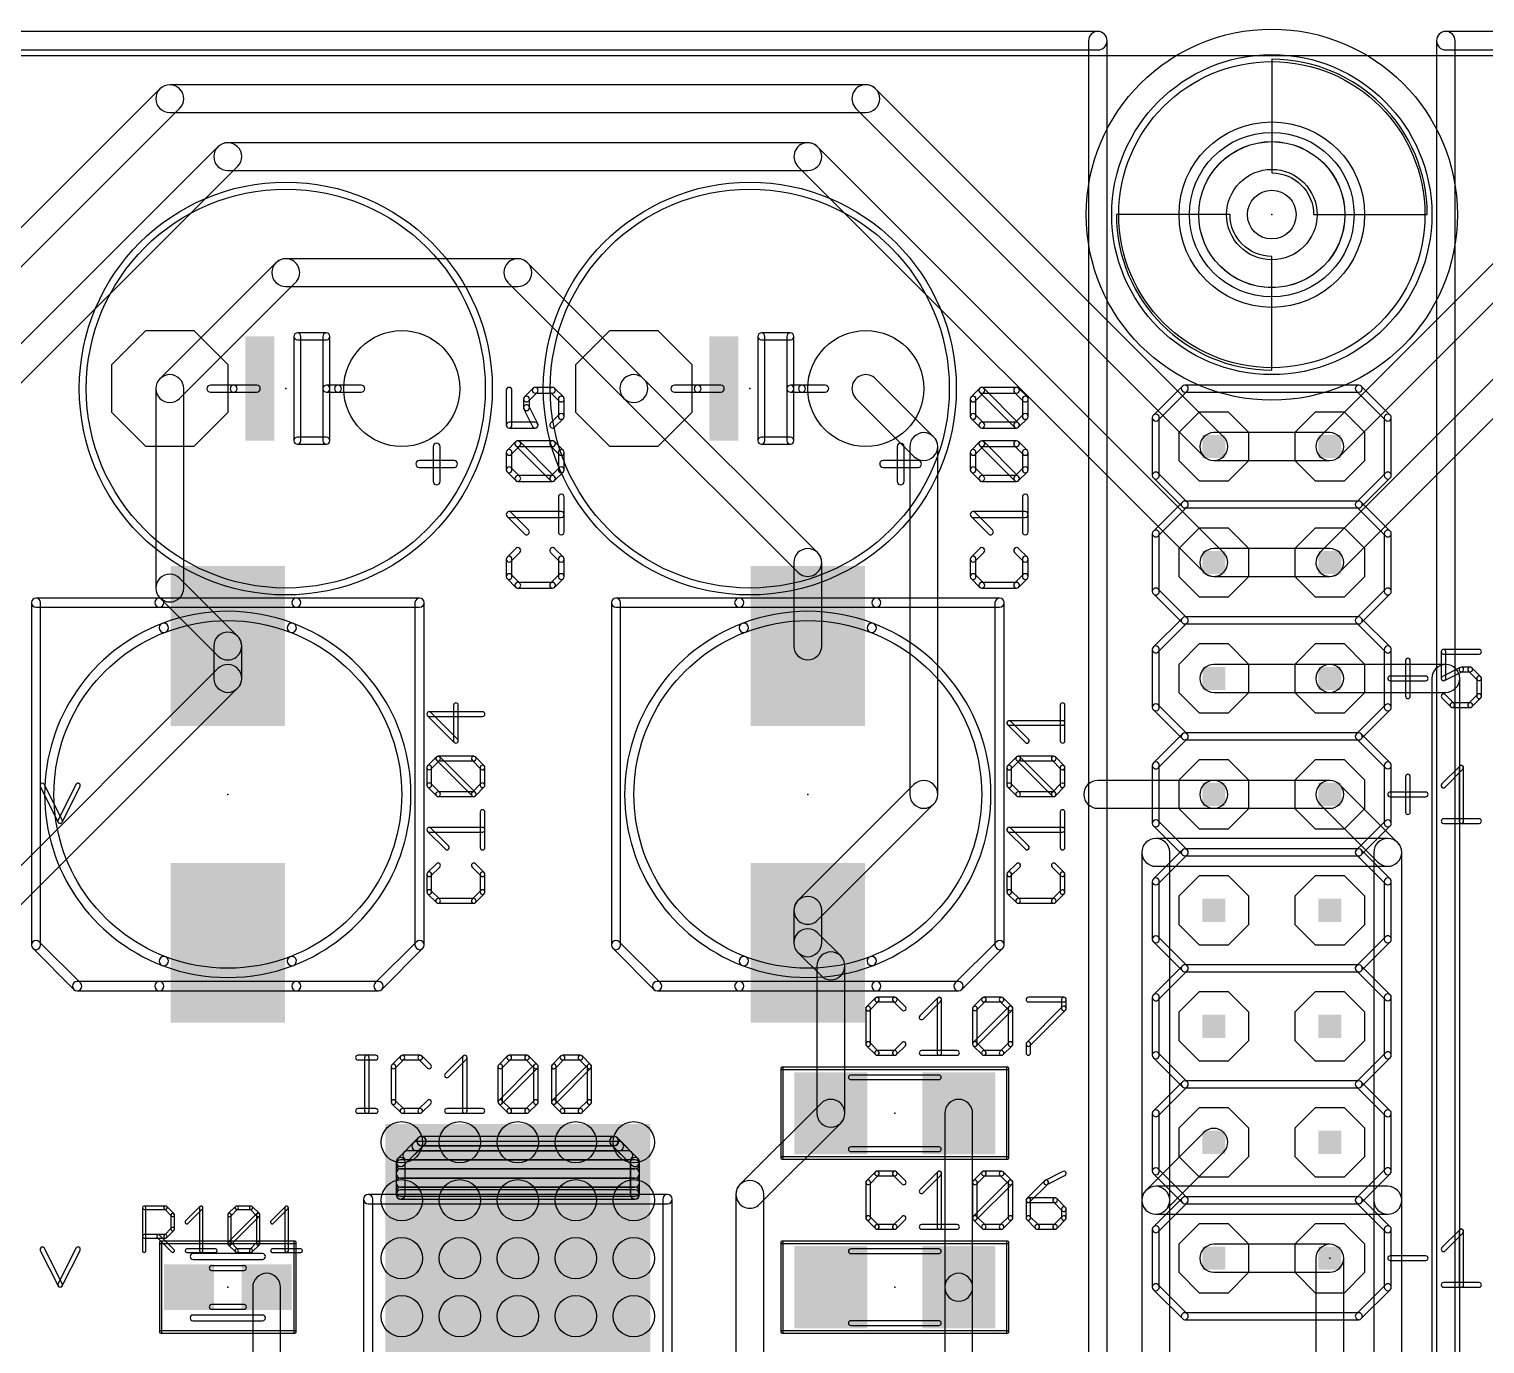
# Model space of a CAD drawing. Extents: x 0 to 140, y -12 to 45.
# Drawn here: x 17.24 to 49.12, y 15.9 to 44.7 of the extents above; entities that cross this region are included whole.
import ezdxf

# ---------------------------------------------------------------- set-up
doc = ezdxf.new("R2010")
doc.units = 0
for name, color, linetype in [('1', 14, 'CONTINUOUS'), ('16', 174, 'CONTINUOUS'), ('17', 94, 'CONTINUOUS'), ('18', 94, 'CONTINUOUS'), ('20', 178, 'CONTINUOUS'), ('21', 251, 'CONTINUOUS'), ('23', 178, 'CONTINUOUS'), ('25', 251, 'CONTINUOUS'), ('39', 14, 'CONTINUOUS'), ('40', 174, 'CONTINUOUS'), ('41', 14, 'CONTINUOUS'), ('42', 174, 'CONTINUOUS'), ('43', 94, 'CONTINUOUS'), ('51', 251, 'CONTINUOUS')]:
    doc.layers.add(name, color=color, linetype=linetype)

# ---------------------------------------------------------------- blocks, each defined once
blk = doc.blocks.new('RECT')
blk.add_solid([(-0.5, -0.5), (0.5, -0.5), (-0.5, 0.5), (0.5, 0.5)])
blk = doc.blocks.new('ROUNDP')
blk.add_circle((0, 0), 0.5)
blk = doc.blocks.new('OCTAGONP')
blk.add_lwpolyline([(-0.5, -0.2071), (-0.5, 0.2071), (-0.2071, 0.5), (0.2071, 0.5), (0.5, 0.2071), (0.5, -0.2071), (0.2071, -0.5), (-0.2071, -0.5)], close=True)
blk = doc.blocks.new('ROUNDV')
blk.add_circle((0, 0), 0.5)

msp = doc.modelspace()

# ---------------------------------------------------------------- linework, layer by layer
at = {"layer": '1'}
for points in [[(40.64, 44.6532), (15.24, 44.6532, 1), (15.24, 44.2468), (40.64, 44.2468, 1)], [(40.8432, 0), (40.8432, 44.45, 1), (40.4368, 44.45), (40.4368, 0, 1)], [(48.0568, 44.45), (48.0568, 0, 1), (48.4632, 0), (48.4632, 44.45, 1)], [(73.66, 44.6532), (48.26, 44.6532, 1), (48.26, 44.2468), (73.66, 44.2468, 1)], [(12.9155, 35.3445), (20.5355, 42.9645, 1), (20.1045, 43.3955), (12.4845, 35.7755, 1)], [(20.32, 42.8752), (35.56, 42.8752, 1), (35.56, 43.4848), (20.32, 43.4848, 1)], [(43.3955, 35.7755), (35.7755, 43.3955, 1), (35.3445, 42.9645), (42.9645, 35.3445, 1)], [(45.9355, 35.3445), (53.5555, 42.9645, 1), (53.1245, 43.3955), (45.5045, 35.7755, 1)], [(12.9155, 32.8045), (21.8055, 41.6945, 1), (21.3745, 42.1255), (12.4845, 33.2355, 1)], [(21.59, 41.6052), (34.29, 41.6052, 1), (34.29, 42.2148), (21.59, 42.2148, 1)], [(34.0745, 41.6945), (42.9645, 32.8045, 1), (43.3955, 33.2355), (34.5055, 42.1255, 1)], [(45.9355, 32.8045), (54.8255, 41.6945, 1), (54.3945, 42.1255), (45.5045, 33.2355, 1)], [(20.5355, 36.6145), (23.0755, 39.1545, 1), (22.6445, 39.5855), (20.1045, 37.0455, 1)], [(22.86, 39.0652), (27.94, 39.0652, 1), (27.94, 39.6748), (22.86, 39.6748, 1)], [(27.7245, 39.1545), (30.2645, 36.6145, 1), (30.6955, 37.0455), (28.1555, 39.5855, 1)], [(20.6248, 32.46), (20.6248, 36.83, 1), (20.0152, 36.83), (20.0152, 32.46, 1)], [(30.2645, 36.6145), (34.0745, 32.8045, 1), (34.5055, 33.2355), (30.6955, 37.0455, 1)], [(37.0455, 35.7755), (35.7755, 37.0455, 1), (35.3445, 36.6145), (36.6145, 35.3445, 1)], [(37.1348, 27.94), (37.1348, 35.56, 1), (36.5252, 35.56), (36.5252, 27.94, 1)], [(45.72, 35.8648), (43.18, 35.8648, 1), (43.18, 35.2552), (45.72, 35.2552, 1)], [(33.9852, 33.02), (33.9852, 31.19, 1), (34.5948, 31.19), (34.5948, 33.02, 1)], [(43.18, 32.7152), (45.72, 32.7152, 1), (45.72, 33.3248), (43.18, 33.3248, 1)], [(20.1045, 32.2445), (21.3745, 30.9745, 1), (21.8055, 31.4055), (20.5355, 32.6755, 1)], [(21.8948, 30.48), (21.8948, 31.19, 1), (21.2852, 31.19), (21.2852, 30.48, 1)], [(16.7255, 25.1845), (21.8055, 30.2645, 1), (21.3745, 30.6955), (16.2945, 25.6155, 1)], [(45.72, 30.7848), (43.18, 30.7848, 1), (43.18, 30.1752), (45.72, 30.1752, 1)], [(45.72, 30.1752), (48.26, 30.1752, 1), (48.26, 30.7848), (45.72, 30.7848, 1)], [(47.9552, 30.48), (47.9552, 13.335, 1), (48.5648, 13.335), (48.5648, 30.48, 1)], [(34.5055, 25.1845), (37.0455, 27.7245, 1), (36.6145, 28.1555), (34.0745, 25.6155, 1)], [(43.18, 28.2448), (40.64, 28.2448, 1), (40.64, 27.6352), (43.18, 27.6352, 1)], [(43.18, 27.6352), (45.72, 27.6352, 1), (45.72, 28.2448), (43.18, 28.2448, 1)], [(45.5045, 27.7245), (46.7745, 26.4545, 1), (47.2055, 26.8855), (45.9355, 28.1555, 1)], [(46.6852, 26.67), (46.6852, 12.065, 1), (47.2948, 12.065), (47.2948, 26.67, 1)], [(34.5948, 24.69), (34.5948, 25.4, 1), (33.9852, 25.4), (33.9852, 24.69, 1)], [(35.0105, 24.4005), (34.5055, 24.9055, 1), (34.0745, 24.4745), (34.5795, 23.9695, 1)], [(35.0998, 20.955), (35.0998, 24.185, 1), (34.4902, 24.185), (34.4902, 20.955, 1)], [(33.2355, 18.9645), (35.0105, 20.7395, 1), (34.5795, 21.1705), (32.8045, 19.3955, 1)], [(37.2902, 20.955), (37.2902, 17.145, 1), (37.8998, 17.145), (37.8998, 20.955, 1)], [(42.9645, 20.5355), (41.6945, 19.2655, 1), (42.1255, 18.8345), (43.3955, 20.1045, 1)], [(33.3248, 15.24), (33.3248, 19.18, 1), (32.7152, 19.18), (32.7152, 15.24, 1)], [(41.6052, 19.05), (41.6052, 8.255, 1), (42.2148, 8.255), (42.2148, 19.05, 1)], [(45.4152, 17.78), (45.4152, 10.795, 1), (46.0248, 10.795), (46.0248, 17.78, 1)], [(22.1352, 17.145), (22.1352, 13.97, 1), (22.7448, 13.97), (22.7448, 17.145, 1)], [(37.2902, 17.145), (37.2902, 14.26, 1), (37.8998, 14.26), (37.8998, 17.145, 1)]]:
    msp.add_lwpolyline(points, format="xyb", close=True, dxfattribs=at)
at = {"layer": '16'}
for points in [[(40.64, 44.6532), (15.24, 44.6532, 1), (15.24, 44.2468), (40.64, 44.2468, 1)], [(40.8432, 12.065), (40.8432, 44.45, 1), (40.4368, 44.45), (40.4368, 12.065, 1)], [(48.0568, 44.45), (48.0568, 12.065, 1), (48.4632, 12.065), (48.4632, 44.45, 1)], [(73.66, 44.6532), (48.26, 44.6532, 1), (48.26, 44.2468), (73.66, 44.2468, 1)], [(41.91, 26.3652), (46.99, 26.3652, 1), (46.99, 26.9748), (41.91, 26.9748, 1)], [(42.2148, 19.05), (42.2148, 26.67, 1), (41.6052, 26.67), (41.6052, 19.05, 1)], [(46.6852, 26.67), (46.6852, 19.05, 1), (47.2948, 19.05), (47.2948, 26.67, 1)], [(46.99, 19.3548), (41.91, 19.3548, 1), (41.91, 18.7452), (46.99, 18.7452, 1)], [(45.72, 18.0848), (43.18, 18.0848, 1), (43.18, 17.4752), (45.72, 17.4752, 1)]]:
    msp.add_lwpolyline(points, format="xyb", close=True, dxfattribs=at)
at = {"layer": '20'}
msp.add_line((139.6746, 44.12), (0, 44.12), dxfattribs=at)
msp.add_circle((44.45, 40.64), 1.6, dxfattribs=at)
at = {"layer": '21'}
for points in [[(23.749, 38.0492), (23.114, 38.0492, 1), (23.114, 37.8968), (23.749, 37.8968, 1)], [(23.0378, 37.973), (23.0378, 35.687, 1), (23.1902, 35.687), (23.1902, 37.973, 1)], [(23.8252, 36.83), (23.8252, 37.973, 1), (23.6728, 37.973), (23.6728, 36.83, 1)], [(33.909, 38.0492), (33.274, 38.0492, 1), (33.274, 37.8968), (33.909, 37.8968, 1)], [(33.1978, 37.973), (33.1978, 35.687, 1), (33.3502, 35.687), (33.3502, 37.973, 1)], [(33.9852, 36.83), (33.9852, 37.973, 1), (33.8328, 37.973), (33.8328, 36.83, 1)], [(22.225, 36.9062), (21.717, 36.9062, 1), (21.717, 36.7538), (22.225, 36.7538, 1)], [(24.003, 36.9062), (23.749, 36.9062, 1), (23.749, 36.7538), (24.003, 36.7538, 1)], [(23.8252, 35.687), (23.8252, 36.83, 1), (23.6728, 36.83), (23.6728, 35.687, 1)], [(32.385, 36.9062), (31.877, 36.9062, 1), (31.877, 36.7538), (32.385, 36.7538, 1)], [(34.163, 36.9062), (33.909, 36.9062, 1), (33.909, 36.7538), (34.163, 36.7538, 1)], [(33.9852, 35.687), (33.9852, 36.83, 1), (33.8328, 36.83), (33.8328, 35.687, 1)], [(41.9639, 36.1411), (42.5989, 36.7761, 1), (42.4911, 36.8839), (41.8561, 36.2489, 1)], [(42.545, 36.7538), (46.355, 36.7538, 1), (46.355, 36.9062), (42.545, 36.9062, 1)], [(46.3011, 36.7761), (46.9361, 36.1411, 1), (47.0439, 36.2489), (46.4089, 36.8839, 1)], [(41.9862, 34.925), (41.9862, 36.195, 1), (41.8338, 36.195), (41.8338, 34.925, 1)], [(47.0662, 34.925), (47.0662, 36.195, 1), (46.9138, 36.195), (46.9138, 34.925, 1)], [(23.114, 35.6108), (23.749, 35.6108, 1), (23.749, 35.7632), (23.114, 35.7632, 1)], [(33.274, 35.6108), (33.909, 35.6108, 1), (33.909, 35.7632), (33.274, 35.7632, 1)], [(26.2382, 34.798), (26.2382, 35.56, 1), (26.0858, 35.56), (26.0858, 34.798, 1)], [(36.3982, 34.798), (36.3982, 35.56, 1), (36.2458, 35.56), (36.2458, 34.798, 1)], [(26.543, 35.2552), (25.781, 35.2552, 1), (25.781, 35.1028), (26.543, 35.1028, 1)], [(36.703, 35.2552), (35.941, 35.2552, 1), (35.941, 35.1028), (36.703, 35.1028, 1)], [(42.5989, 34.3439), (41.9639, 34.9789, 1), (41.8561, 34.8711), (42.4911, 34.2361, 1)], [(46.4089, 34.2361), (47.0439, 34.8711, 1), (46.9361, 34.9789), (46.3011, 34.3439, 1)], [(41.9639, 33.6011), (42.5989, 34.2361, 1), (42.4911, 34.3439), (41.8561, 33.7089, 1)], [(42.545, 34.2138), (46.355, 34.2138, 1), (46.355, 34.3662), (42.545, 34.3662, 1)], [(46.3011, 34.2361), (46.9361, 33.6011, 1), (47.0439, 33.7089), (46.4089, 34.3439, 1)], [(41.9862, 32.385), (41.9862, 33.655, 1), (41.8338, 33.655), (41.8338, 32.385, 1)], [(47.0662, 32.385), (47.0662, 33.655, 1), (46.9138, 33.655), (46.9138, 32.385, 1)], [(17.4916, 24.64), (17.4916, 32.14, 1), (17.2884, 32.14), (17.2884, 24.64, 1)], [(17.39, 32.0384), (20.09, 32.0384, 1), (20.09, 32.2416), (17.39, 32.2416, 1)], [(23.09, 32.0384), (25.79, 32.0384, 1), (25.79, 32.2416), (23.09, 32.2416, 1)], [(25.6884, 32.14), (25.6884, 24.64, 1), (25.8916, 24.64), (25.8916, 32.14, 1)], [(30.1916, 24.64), (30.1916, 32.14, 1), (29.9884, 32.14), (29.9884, 24.64, 1)], [(30.09, 32.0384), (32.79, 32.0384, 1), (32.79, 32.2416), (30.09, 32.2416, 1)], [(35.79, 32.0384), (38.49, 32.0384, 1), (38.49, 32.2416), (35.79, 32.2416, 1)], [(38.3884, 32.14), (38.3884, 24.64, 1), (38.5916, 24.64), (38.5916, 32.14, 1)], [(42.5989, 31.8039), (41.9639, 32.4389, 1), (41.8561, 32.3311), (42.4911, 31.6961, 1)], [(46.4089, 31.6961), (47.0439, 32.3311, 1), (46.9361, 32.4389), (46.3011, 31.8039, 1)], [(20.2264, 31.4951, 1), (20.1536, 31.6849, 0.6875), (20.1536, 24.1951, 1), (20.2264, 24.3849, -0.6875)], [(22.9536, 24.3849, 1), (23.0264, 24.1951, 0.6875), (23.0264, 31.6849, 1), (22.9536, 31.4951, -0.6875)], [(32.9264, 31.4951, 1), (32.8536, 31.6849, 0.6875), (32.8536, 24.1951, 1), (32.9264, 24.3849, -0.6875)], [(35.6536, 24.3849, 1), (35.7264, 24.1951, 0.6875), (35.7264, 31.6849, 1), (35.6536, 31.4951, -0.6875)], [(41.9639, 31.0611), (42.5989, 31.6961, 1), (42.4911, 31.8039), (41.8561, 31.1689, 1)], [(42.545, 31.6738), (46.355, 31.6738, 1), (46.355, 31.8262), (42.545, 31.8262, 1)], [(47.0439, 31.1689), (46.4089, 31.8039, 1), (46.3011, 31.6961), (46.9361, 31.0611, 1)], [(41.9862, 29.845), (41.9862, 31.115, 1), (41.8338, 31.115), (41.8338, 29.845, 1)], [(47.0662, 29.845), (47.0662, 31.115, 1), (46.9138, 31.115), (46.9138, 29.845, 1)], [(47.3798, 30.8703), (47.3798, 30.0907, 1), (47.4814, 30.0907), (47.4814, 30.8703, 1)], [(48.9898, 31.116), (48.2102, 31.116, 1), (48.2102, 31.0144), (48.9898, 31.0144, 1)], [(48.1594, 31.0652), (48.1594, 30.4805, 1), (48.261, 30.4805), (48.261, 31.0652, 1)], [(48.2329, 30.4351), (48.6227, 30.63, 1), (48.5773, 30.7208), (48.1875, 30.5259, 1)], [(48.6, 30.6246), (48.7949, 30.6246, 1), (48.7949, 30.7262), (48.6, 30.7262, 1)], [(48.759, 30.6395), (48.9539, 30.4446, 1), (49.0257, 30.5164), (48.8308, 30.7113, 1)], [(47.0408, 30.4297), (47.8204, 30.4297, 1), (47.8204, 30.5313), (47.0408, 30.5313, 1)], [(48.939, 30.4805), (48.939, 30.0907, 1), (49.0406, 30.0907), (49.0406, 30.4805, 1)], [(48.441, 29.9317), (48.2461, 30.1266, 1), (48.1743, 30.0548), (48.3692, 29.8599, 1)], [(48.9539, 30.1266), (48.759, 29.9317, 1), (48.8308, 29.8599), (49.0257, 30.0548, 1)], [(42.5989, 29.2639), (41.9639, 29.8989, 1), (41.8561, 29.7911), (42.4911, 29.1561, 1)], [(46.4089, 29.1561), (47.0439, 29.7911, 1), (46.9361, 29.8989), (46.3011, 29.2639, 1)], [(48.7949, 29.9466), (48.4051, 29.9466, 1), (48.4051, 29.845), (48.7949, 29.845, 1)], [(41.9639, 28.5211), (42.5989, 29.1561, 1), (42.4911, 29.2639), (41.8561, 28.6289, 1)], [(42.545, 29.1338), (46.355, 29.1338, 1), (46.355, 29.2862), (42.545, 29.2862, 1)], [(47.0439, 28.6289), (46.4089, 29.2639, 1), (46.3011, 29.1561), (46.9361, 28.5211, 1)], [(41.9862, 27.305), (41.9862, 28.575, 1), (41.8338, 28.575), (41.8338, 27.305, 1)], [(47.0662, 27.305), (47.0662, 28.575, 1), (46.9138, 28.575), (46.9138, 27.305, 1)], [(47.3798, 28.3303), (47.3798, 27.5507, 1), (47.4814, 27.5507), (47.4814, 28.3303, 1)], [(48.2461, 28.0995), (48.6359, 28.4893, 1), (48.5641, 28.5611), (48.1743, 28.1713, 1)], [(48.5492, 28.5252), (48.5492, 27.3558, 1), (48.6508, 27.3558), (48.6508, 28.5252, 1)], [(17.4836, 28.1127), (17.8734, 27.3331, 1), (17.9642, 27.3785), (17.5744, 28.1581, 1)], [(17.9642, 27.3331), (18.354, 28.1127, 1), (18.2632, 28.1581), (17.8734, 27.3785, 1)], [(47.0408, 27.8897), (47.8204, 27.8897, 1), (47.8204, 27.9913), (47.0408, 27.9913, 1)], [(42.5989, 26.7239), (41.9639, 27.3589, 1), (41.8561, 27.2511), (42.4911, 26.6161, 1)], [(46.4089, 26.6161), (47.0439, 27.2511, 1), (46.9361, 27.3589), (46.3011, 26.7239, 1)], [(48.2102, 27.305), (48.9898, 27.305, 1), (48.9898, 27.4066), (48.2102, 27.4066, 1)], [(41.9639, 25.9811), (42.5989, 26.6161, 1), (42.4911, 26.7239), (41.8561, 26.0889, 1)], [(42.545, 26.5938), (46.355, 26.5938, 1), (46.355, 26.7462), (42.545, 26.7462, 1)], [(47.0439, 26.0889), (46.4089, 26.7239, 1), (46.3011, 26.6161), (46.9361, 25.9811, 1)], [(41.9862, 24.765), (41.9862, 26.035, 1), (41.8338, 26.035), (41.8338, 24.765, 1)], [(47.0662, 24.765), (47.0662, 26.035, 1), (46.9138, 26.035), (46.9138, 24.765, 1)], [(18.3618, 23.8118), (17.4618, 24.7118, 1), (17.3182, 24.5682), (18.2182, 23.6682, 1)], [(25.7182, 24.7118), (24.8182, 23.8118, 1), (24.9618, 23.6682), (25.8618, 24.5682, 1)], [(31.0618, 23.8118), (30.1618, 24.7118, 1), (30.0182, 24.5682), (30.9182, 23.6682, 1)], [(38.4182, 24.7118), (37.5182, 23.8118, 1), (37.6618, 23.6682), (38.5618, 24.5682, 1)], [(42.5989, 24.1839), (41.9639, 24.8189, 1), (41.8561, 24.7111), (42.4911, 24.0761, 1)], [(46.4089, 24.0761), (47.0439, 24.7111, 1), (46.9361, 24.8189), (46.3011, 24.1839, 1)], [(41.9639, 23.4411), (42.5989, 24.0761, 1), (42.4911, 24.1839), (41.8561, 23.5489, 1)], [(42.545, 24.0538), (46.355, 24.0538, 1), (46.355, 24.2062), (42.545, 24.2062, 1)], [(47.0439, 23.5489), (46.4089, 24.1839, 1), (46.3011, 24.0761), (46.9361, 23.4411, 1)], [(20.09, 23.8416), (18.29, 23.8416, 1), (18.29, 23.6384), (20.09, 23.6384, 1)], [(24.89, 23.8416), (23.09, 23.8416, 1), (23.09, 23.6384), (24.89, 23.6384, 1)], [(32.79, 23.8416), (30.99, 23.8416, 1), (30.99, 23.6384), (32.79, 23.6384, 1)], [(37.59, 23.8416), (35.79, 23.8416, 1), (35.79, 23.6384), (37.59, 23.6384, 1)], [(41.9862, 22.225), (41.9862, 23.495, 1), (41.8338, 23.495), (41.8338, 22.225, 1)], [(47.0662, 22.225), (47.0662, 23.495, 1), (46.9138, 23.495), (46.9138, 22.225, 1)], [(42.5989, 21.6439), (41.9639, 22.2789, 1), (41.8561, 22.1711), (42.4911, 21.5361, 1)], [(46.4089, 21.5361), (47.0439, 22.1711, 1), (46.9361, 22.2789), (46.3011, 21.6439, 1)], [(41.9639, 20.9011), (42.5989, 21.5361, 1), (42.4911, 21.6439), (41.8561, 21.0089, 1)], [(42.545, 21.5138), (46.355, 21.5138, 1), (46.355, 21.6662), (42.545, 21.6662, 1)], [(47.0439, 21.0089), (46.4089, 21.6439, 1), (46.3011, 21.5361), (46.9361, 20.9011, 1)], [(41.9862, 19.685), (41.9862, 20.955, 1), (41.8338, 20.955), (41.8338, 19.685, 1)], [(47.0662, 19.685), (47.0662, 20.955, 1), (46.9138, 20.955), (46.9138, 19.685, 1)], [(42.5989, 19.1039), (41.9639, 19.7389, 1), (41.8561, 19.6311), (42.4911, 18.9961, 1)], [(46.4089, 18.9961), (47.0439, 19.6311, 1), (46.9361, 19.7389), (46.3011, 19.1039, 1)], [(24.7646, 13.081), (24.765, 19.0754, 1), (24.5618, 19.0754), (24.5614, 13.081, 1)], [(31.115, 19.0754), (31.1154, 13.081, 1), (31.3186, 13.081), (31.3182, 19.0754, 1)], [(41.9639, 18.3611), (42.5989, 18.9961, 1), (42.4911, 19.1039), (41.8561, 18.4689, 1)], [(42.545, 18.9738), (46.355, 18.9738, 1), (46.355, 19.1262), (42.545, 19.1262, 1)], [(47.0439, 18.4689), (46.4089, 19.1039, 1), (46.3011, 18.9961), (46.9361, 18.3611, 1)], [(41.9862, 17.145), (41.9862, 18.415, 1), (41.8338, 18.415), (41.8338, 17.145, 1)], [(47.0662, 17.145), (47.0662, 18.415, 1), (46.9138, 18.415), (46.9138, 17.145, 1)], [(48.2461, 17.9395), (48.6359, 18.3293, 1), (48.5641, 18.4011), (48.1743, 18.0113, 1)], [(48.5492, 18.3652), (48.5492, 17.1958, 1), (48.6508, 17.1958), (48.6508, 18.3652, 1)], [(17.4836, 17.9527), (17.8734, 17.1731, 1), (17.9642, 17.2185), (17.5744, 17.9981, 1)], [(17.9642, 17.1731), (18.354, 17.9527, 1), (18.2632, 17.9981), (17.8734, 17.2185, 1)], [(22.352, 17.8816), (20.828, 17.8816, 1), (20.828, 17.7546), (22.352, 17.7546, 1)], [(47.0408, 17.7297), (47.8204, 17.7297, 1), (47.8204, 17.8313), (47.0408, 17.8313, 1)], [(42.5989, 16.5639), (41.9639, 17.1989, 1), (41.8561, 17.0911), (42.4911, 16.4561, 1)], [(46.4089, 16.4561), (47.0439, 17.0911, 1), (46.9361, 17.1989), (46.3011, 16.5639, 1)], [(48.2102, 17.145), (48.9898, 17.145, 1), (48.9898, 17.2466), (48.2102, 17.2466, 1)], [(46.355, 16.5862), (42.545, 16.5862, 1), (42.545, 16.4338), (46.355, 16.4338, 1)], [(22.352, 16.5354), (20.828, 16.5354, 1), (20.828, 16.4084), (22.352, 16.4084, 1)]]:
    msp.add_lwpolyline(points, format="xyb", close=True, dxfattribs=at)
for centre, radius in [((44.45, 40.64), 3.5052), ((44.45, 40.64), 3.3528), ((44.45, 40.64), 1.8016), ((44.45, 40.64), 1.5984), ((22.86, 36.83), 4.5212), ((22.86, 36.83), 4.3688), ((33.02, 36.83), 4.5212), ((33.02, 36.83), 4.3688)]:
    msp.add_circle(centre, radius, dxfattribs=at)
at = {"layer": '23'}
for p in [(44.45, 40.64), (22.86, 36.83), (33.02, 36.83), (21.59, 27.94), (34.29, 27.94), (36.195, 20.955), (45.72, 17.78), (21.59, 17.145), (36.195, 17.145)]:
    msp.add_point(p, dxfattribs=at)
at = {"layer": '25'}
for points in [[(27.685, 36.7915), (27.685, 36.0289, 1), (27.812, 36.0289), (27.812, 36.7915, 1)], [(28.1748, 36.556), (28.3654, 36.7466, 1), (28.2756, 36.8364), (28.0849, 36.6458, 1)], [(28.1934, 36.4102), (28.1934, 36.6009, 1), (28.0663, 36.6009), (28.0663, 36.4102, 1)], [(28.3205, 36.728), (28.7018, 36.728, 1), (28.7018, 36.855), (28.3205, 36.855, 1)], [(28.6569, 36.7466), (28.8476, 36.556, 1), (28.9374, 36.6458), (28.7467, 36.8364, 1)], [(28.829, 36.6009), (28.829, 36.2196, 1), (28.956, 36.2196), (28.956, 36.6009, 1)], [(37.9534, 36.556), (38.1441, 36.7466, 1), (38.0543, 36.8364), (37.8636, 36.6458, 1)], [(37.972, 36.2196), (37.972, 36.6009, 1), (37.845, 36.6009), (37.845, 36.2196, 1)], [(38.0992, 36.728), (38.8618, 36.728, 1), (38.8618, 36.855), (38.0992, 36.855, 1)], [(38.9067, 36.0738), (38.1441, 36.8364, 1), (38.0543, 36.7466), (38.8169, 35.984, 1)], [(38.8169, 36.7466), (39.0076, 36.556, 1), (39.0974, 36.6458), (38.9067, 36.8364, 1)], [(38.989, 36.6009), (38.989, 36.2196, 1), (39.116, 36.2196), (39.116, 36.6009, 1)], [(28.3773, 36.0573), (28.1866, 36.4386, 1), (28.0731, 36.3818), (28.2637, 36.0005, 1)], [(27.7485, 35.9654), (28.3205, 35.9654, 1), (28.3205, 36.0924), (27.7485, 36.0924, 1)], [(28.8476, 36.2645), (28.6569, 36.0738, 1), (28.7467, 35.984), (28.9374, 36.1747, 1)], [(38.1441, 36.0738), (37.9534, 36.2645, 1), (37.8636, 36.1747), (38.0543, 35.984, 1)], [(38.8618, 36.0924), (38.0992, 36.0924, 1), (38.0992, 35.9654), (38.8618, 35.9654, 1)], [(39.0076, 36.2645), (38.8169, 36.0738, 1), (38.9067, 35.984), (39.0974, 36.1747, 1)], [(27.7934, 35.3866), (27.9841, 35.5772, 1), (27.8943, 35.667), (27.7036, 35.4764, 1)], [(27.812, 35.0502), (27.812, 35.4315, 1), (27.685, 35.4315), (27.685, 35.0502, 1)], [(27.9392, 35.5586), (28.7018, 35.5586, 1), (28.7018, 35.6856), (27.9392, 35.6856, 1)], [(28.7467, 34.9044), (27.9841, 35.667, 1), (27.8943, 35.5772), (28.6569, 34.8146, 1)], [(28.6569, 35.5772), (28.8476, 35.3866, 1), (28.9374, 35.4764), (28.7467, 35.667, 1)], [(28.829, 35.4315), (28.829, 35.0502, 1), (28.956, 35.0502), (28.956, 35.4315, 1)], [(37.9534, 35.3866), (38.1441, 35.5772, 1), (38.0543, 35.667), (37.8636, 35.4764, 1)], [(37.972, 35.0502), (37.972, 35.4315, 1), (37.845, 35.4315), (37.845, 35.0502, 1)], [(38.0992, 35.5586), (38.8618, 35.5586, 1), (38.8618, 35.6856), (38.0992, 35.6856, 1)], [(38.9067, 34.9044), (38.1441, 35.667, 1), (38.0543, 35.5772), (38.8169, 34.8146, 1)], [(38.8169, 35.5772), (39.0076, 35.3866, 1), (39.0974, 35.4764), (38.9067, 35.667, 1)], [(38.989, 35.4315), (38.989, 35.0502, 1), (39.116, 35.0502), (39.116, 35.4315, 1)], [(27.9841, 34.9044), (27.7934, 35.0951, 1), (27.7036, 35.0053), (27.8943, 34.8146, 1)], [(28.8476, 35.0951), (28.6569, 34.9044, 1), (28.7467, 34.8146), (28.9374, 35.0053, 1)], [(38.1441, 34.9044), (37.9534, 35.0951, 1), (37.8636, 35.0053), (38.0543, 34.8146, 1)], [(39.0076, 35.0951), (38.8169, 34.9044, 1), (38.9067, 34.8146), (39.0974, 35.0053, 1)], [(28.7018, 34.923), (27.9392, 34.923, 1), (27.9392, 34.796), (28.7018, 34.796, 1)], [(38.8618, 34.923), (38.0992, 34.923, 1), (38.0992, 34.796), (38.8618, 34.796, 1)], [(28.956, 33.6901), (28.956, 34.4528, 1), (28.829, 34.4528), (28.829, 33.6901, 1)], [(39.116, 33.6901), (39.116, 34.4528, 1), (38.989, 34.4528), (38.989, 33.6901, 1)], [(28.1748, 33.735), (27.7934, 34.1163, 1), (27.7036, 34.0265), (28.0849, 33.6452, 1)], [(27.7485, 34.0079), (28.8925, 34.0079, 1), (28.8925, 34.1349), (27.7485, 34.1349, 1)], [(38.3348, 33.735), (37.9534, 34.1163, 1), (37.8636, 34.0265), (38.2449, 33.6452, 1)], [(37.9085, 34.0079), (39.0525, 34.0079, 1), (39.0525, 34.1349), (37.9085, 34.1349, 1)], [(27.8943, 33.3283), (27.7036, 33.1376, 1), (27.7934, 33.0478), (27.9841, 33.2385, 1)], [(27.685, 33.0927), (27.685, 32.7114, 1), (27.812, 32.7114), (27.812, 33.0927, 1)], [(28.9374, 33.1376), (28.7467, 33.3283, 1), (28.6569, 33.2385), (28.8476, 33.0478, 1)], [(28.956, 32.7114), (28.956, 33.0927, 1), (28.829, 33.0927), (28.829, 32.7114, 1)], [(38.0543, 33.3283), (37.8636, 33.1376, 1), (37.9534, 33.0478), (38.1441, 33.2385, 1)], [(37.845, 33.0927), (37.845, 32.7114, 1), (37.972, 32.7114), (37.972, 33.0927, 1)], [(39.0974, 33.1376), (38.9067, 33.3283, 1), (38.8169, 33.2385), (39.0076, 33.0478, 1)], [(39.116, 32.7114), (39.116, 33.0927, 1), (38.989, 33.0927), (38.989, 32.7114, 1)], [(27.7036, 32.6665), (27.8943, 32.4758, 1), (27.9841, 32.5656), (27.7934, 32.7563, 1)], [(27.9392, 32.4572), (28.7018, 32.4572, 1), (28.7018, 32.5842), (27.9392, 32.5842, 1)], [(28.7467, 32.4758), (28.9374, 32.6665, 1), (28.8476, 32.7563), (28.6569, 32.5656, 1)], [(37.8636, 32.6665), (38.0543, 32.4758, 1), (38.1441, 32.5656), (37.9534, 32.7563, 1)], [(38.0992, 32.4572), (38.8618, 32.4572, 1), (38.8618, 32.5842), (38.0992, 32.5842, 1)], [(38.9067, 32.4758), (39.0974, 32.6665, 1), (39.0076, 32.7563), (38.8169, 32.5656, 1)], [(27.1692, 29.7495), (25.9998, 29.7495, 1), (25.9998, 29.6479), (27.1692, 29.6479, 1)], [(25.9639, 29.6628), (26.5486, 29.0781, 1), (26.6204, 29.1499), (26.0357, 29.7346, 1)], [(26.6353, 29.114), (26.6353, 29.8936, 1), (26.5337, 29.8936), (26.5337, 29.114, 1)], [(39.92, 29.114), (39.92, 29.8936, 1), (39.8184, 29.8936), (39.8184, 29.114, 1)], [(39.1255, 29.1499), (38.7357, 29.5397, 1), (38.6639, 29.4679), (39.0537, 29.0781, 1)], [(38.6998, 29.453), (39.8692, 29.453, 1), (39.8692, 29.5546), (38.6998, 29.5546, 1)], [(26.0357, 28.4934), (26.2306, 28.6883, 1), (26.1588, 28.7601), (25.9639, 28.5652, 1)], [(26.1947, 28.6734), (26.9743, 28.6734, 1), (26.9743, 28.775), (26.1947, 28.775, 1)], [(27.0102, 27.9805), (26.2306, 28.7601, 1), (26.1588, 28.6883), (26.9384, 27.9087, 1)], [(26.9384, 28.6883), (27.1333, 28.4934, 1), (27.2051, 28.5652), (27.0102, 28.7601, 1)], [(38.7357, 28.4934), (38.9306, 28.6883, 1), (38.8588, 28.7601), (38.6639, 28.5652, 1)], [(38.8947, 28.6734), (39.6743, 28.6734, 1), (39.6743, 28.775), (38.8947, 28.775, 1)], [(39.7102, 27.9805), (38.9306, 28.7601, 1), (38.8588, 28.6883), (39.6384, 27.9087, 1)], [(39.6384, 28.6883), (39.8333, 28.4934, 1), (39.9051, 28.5652), (39.7102, 28.7601, 1)], [(26.0506, 28.1395), (26.0506, 28.5293, 1), (25.949, 28.5293), (25.949, 28.1395, 1)], [(27.1184, 28.5293), (27.1184, 28.1395, 1), (27.22, 28.1395), (27.22, 28.5293, 1)], [(38.7506, 28.1395), (38.7506, 28.5293, 1), (38.649, 28.5293), (38.649, 28.1395, 1)], [(39.8184, 28.5293), (39.8184, 28.1395, 1), (39.92, 28.1395), (39.92, 28.5293, 1)], [(26.2306, 27.9805), (26.0357, 28.1754, 1), (25.9639, 28.1036), (26.1588, 27.9087, 1)], [(27.1333, 28.1754), (26.9384, 27.9805, 1), (27.0102, 27.9087), (27.2051, 28.1036, 1)], [(38.9306, 27.9805), (38.7357, 28.1754, 1), (38.6639, 28.1036), (38.8588, 27.9087, 1)], [(39.8333, 28.1754), (39.6384, 27.9805, 1), (39.7102, 27.9087), (39.9051, 28.1036, 1)], [(26.9743, 27.9954), (26.1947, 27.9954, 1), (26.1947, 27.8938), (26.9743, 27.8938, 1)], [(39.6743, 27.9954), (38.8947, 27.9954, 1), (38.8947, 27.8938), (39.6743, 27.8938, 1)], [(27.22, 26.7752), (27.22, 27.5548, 1), (27.1184, 27.5548), (27.1184, 26.7752, 1)], [(39.92, 26.7752), (39.92, 27.5548, 1), (39.8184, 27.5548), (39.8184, 26.7752, 1)], [(26.4255, 26.8111), (26.0357, 27.2009, 1), (25.9639, 27.1291), (26.3537, 26.7393, 1)], [(25.9998, 27.1142), (27.1692, 27.1142, 1), (27.1692, 27.2158), (25.9998, 27.2158, 1)], [(39.1255, 26.8111), (38.7357, 27.2009, 1), (38.6639, 27.1291), (39.0537, 26.7393, 1)], [(38.6998, 27.1142), (39.8692, 27.1142, 1), (39.8692, 27.2158), (38.6998, 27.2158, 1)], [(26.1588, 26.4213), (25.9639, 26.2264, 1), (26.0357, 26.1546), (26.2306, 26.3495, 1)], [(25.949, 26.1905), (25.949, 25.8007, 1), (26.0506, 25.8007), (26.0506, 26.1905, 1)], [(27.2051, 26.2264), (27.0102, 26.4213, 1), (26.9384, 26.3495), (27.1333, 26.1546, 1)], [(27.22, 25.8007), (27.22, 26.1905, 1), (27.1184, 26.1905), (27.1184, 25.8007, 1)], [(38.8588, 26.4213), (38.6639, 26.2264, 1), (38.7357, 26.1546), (38.9306, 26.3495, 1)], [(38.649, 26.1905), (38.649, 25.8007, 1), (38.7506, 25.8007), (38.7506, 26.1905, 1)], [(39.9051, 26.2264), (39.7102, 26.4213, 1), (39.6384, 26.3495), (39.8333, 26.1546, 1)], [(39.92, 25.8007), (39.92, 26.1905, 1), (39.8184, 26.1905), (39.8184, 25.8007, 1)], [(25.9639, 25.7648), (26.1588, 25.5699, 1), (26.2306, 25.6417), (26.0357, 25.8366, 1)], [(27.0102, 25.5699), (27.2051, 25.7648, 1), (27.1333, 25.8366), (26.9384, 25.6417, 1)], [(38.6639, 25.7648), (38.8588, 25.5699, 1), (38.9306, 25.6417), (38.7357, 25.8366, 1)], [(39.7102, 25.5699), (39.9051, 25.7648, 1), (39.8333, 25.8366), (39.6384, 25.6417, 1)], [(26.1947, 25.555), (26.9743, 25.555, 1), (26.9743, 25.6566), (26.1947, 25.6566, 1)], [(38.8947, 25.555), (39.6743, 25.555, 1), (39.6743, 25.6566), (38.8947, 25.6566, 1)], [(35.7698, 23.4811), (35.5749, 23.2862, 1), (35.6467, 23.2144), (35.8416, 23.4093, 1)], [(35.56, 23.2503), (35.56, 22.4707, 1), (35.6616, 22.4707), (35.6616, 23.2503, 1)], [(36.1955, 23.496), (35.8057, 23.496, 1), (35.8057, 23.3944), (36.1955, 23.3944, 1)], [(36.4263, 23.2862), (36.2314, 23.4811, 1), (36.1596, 23.4093), (36.3545, 23.2144, 1)], [(36.8161, 23.0195), (37.2059, 23.4093, 1), (37.1341, 23.4811), (36.7443, 23.0913, 1)], [(37.1192, 23.4452), (37.1192, 22.2758, 1), (37.2208, 22.2758), (37.2208, 23.4452, 1)], [(37.9855, 23.2144), (38.1804, 23.4093, 1), (38.1086, 23.4811), (37.9137, 23.2862, 1)], [(38.0004, 22.4707), (38.0004, 23.2503, 1), (37.8988, 23.2503), (37.8988, 22.4707, 1)], [(37.9855, 22.4348), (38.7651, 23.2144, 1), (38.6933, 23.2862), (37.9137, 22.5066, 1)], [(38.1445, 23.3944), (38.5343, 23.3944, 1), (38.5343, 23.496), (38.1445, 23.496, 1)], [(38.4984, 23.4093), (38.6933, 23.2144, 1), (38.7651, 23.2862), (38.5702, 23.4811, 1)], [(38.6784, 23.2503), (38.6784, 22.4707, 1), (38.78, 22.4707), (38.78, 23.2503, 1)], [(39.119, 23.3944), (39.8986, 23.3944, 1), (39.8986, 23.496), (39.119, 23.496, 1)], [(39.8627, 23.2862), (39.0831, 22.5066, 1), (39.1549, 22.4348), (39.9345, 23.2144, 1)], [(39.8478, 23.4452), (39.8478, 23.2503, 1), (39.9494, 23.2503), (39.9494, 23.4452, 1)], [(35.5749, 22.4348), (35.7698, 22.2399, 1), (35.8416, 22.3117), (35.6467, 22.5066, 1)], [(35.8057, 22.225), (36.1955, 22.225, 1), (36.1955, 22.3266), (35.8057, 22.3266, 1)], [(36.2314, 22.2399), (36.4263, 22.4348, 1), (36.3545, 22.5066), (36.1596, 22.3117, 1)], [(36.7802, 22.225), (37.5598, 22.225, 1), (37.5598, 22.3266), (36.7802, 22.3266, 1)], [(38.1804, 22.3117), (37.9855, 22.5066, 1), (37.9137, 22.4348), (38.1086, 22.2399, 1)], [(38.5343, 22.3266), (38.1445, 22.3266, 1), (38.1445, 22.225), (38.5343, 22.225, 1)], [(38.6933, 22.5066), (38.4984, 22.3117, 1), (38.5702, 22.2399), (38.7651, 22.4348, 1)], [(39.0682, 22.4707), (39.0682, 22.2758, 1), (39.1698, 22.2758), (39.1698, 22.4707, 1)], [(24.4386, 22.1244), (24.8284, 22.1244, 1), (24.8284, 22.226), (24.4386, 22.226, 1)], [(24.6843, 21.0058), (24.6843, 22.1752, 1), (24.5827, 22.1752), (24.5827, 21.0058, 1)], [(25.3772, 22.2111), (25.1823, 22.0162, 1), (25.2541, 21.9444), (25.449, 22.1393, 1)], [(25.1674, 21.9803), (25.1674, 21.2007, 1), (25.269, 21.2007), (25.269, 21.9803, 1)], [(25.8029, 22.226), (25.4131, 22.226, 1), (25.4131, 22.1244), (25.8029, 22.1244, 1)], [(26.0337, 22.0162), (25.8388, 22.2111, 1), (25.767, 22.1393), (25.9619, 21.9444, 1)], [(26.4235, 21.7495), (26.8133, 22.1393, 1), (26.7415, 22.2111), (26.3517, 21.8213, 1)], [(26.7266, 22.1752), (26.7266, 21.0058, 1), (26.8282, 21.0058), (26.8282, 22.1752, 1)], [(27.5929, 21.9444), (27.7878, 22.1393, 1), (27.716, 22.2111), (27.5211, 22.0162, 1)], [(27.6078, 21.2007), (27.6078, 21.9803, 1), (27.5062, 21.9803), (27.5062, 21.2007, 1)], [(27.5929, 21.1648), (28.3725, 21.9444, 1), (28.3007, 22.0162), (27.5211, 21.2366, 1)], [(27.7519, 22.1244), (28.1417, 22.1244, 1), (28.1417, 22.226), (27.7519, 22.226, 1)], [(28.1058, 22.1393), (28.3007, 21.9444, 1), (28.3725, 22.0162), (28.1776, 22.2111, 1)], [(28.2858, 21.9803), (28.2858, 21.2007, 1), (28.3874, 21.2007), (28.3874, 21.9803, 1)], [(28.7623, 21.9444), (28.9572, 22.1393, 1), (28.8854, 22.2111), (28.6905, 22.0162, 1)], [(28.7772, 21.2007), (28.7772, 21.9803, 1), (28.6756, 21.9803), (28.6756, 21.2007, 1)], [(28.7623, 21.1648), (29.5419, 21.9444, 1), (29.4701, 22.0162), (28.6905, 21.2366, 1)], [(28.9213, 22.1244), (29.3111, 22.1244, 1), (29.3111, 22.226), (28.9213, 22.226, 1)], [(29.2752, 22.1393), (29.4701, 21.9444, 1), (29.5419, 22.0162), (29.347, 22.2111, 1)], [(29.4552, 21.9803), (29.4552, 21.2007, 1), (29.5568, 21.2007), (29.5568, 21.9803, 1)], [(24.4386, 20.955), (24.8284, 20.955, 1), (24.8284, 21.0566), (24.4386, 21.0566, 1)], [(25.1823, 21.1648), (25.3772, 20.9699, 1), (25.449, 21.0417), (25.2541, 21.2366, 1)], [(25.4131, 20.955), (25.8029, 20.955, 1), (25.8029, 21.0566), (25.4131, 21.0566, 1)], [(25.8388, 20.9699), (26.0337, 21.1648, 1), (25.9619, 21.2366), (25.767, 21.0417, 1)], [(26.3876, 20.955), (27.1672, 20.955, 1), (27.1672, 21.0566), (26.3876, 21.0566, 1)], [(27.7878, 21.0417), (27.5929, 21.2366, 1), (27.5211, 21.1648), (27.716, 20.9699, 1)], [(28.1417, 21.0566), (27.7519, 21.0566, 1), (27.7519, 20.955), (28.1417, 20.955, 1)], [(28.3007, 21.2366), (28.1058, 21.0417, 1), (28.1776, 20.9699), (28.3725, 21.1648, 1)], [(28.9572, 21.0417), (28.7623, 21.2366, 1), (28.6905, 21.1648), (28.8854, 20.9699, 1)], [(29.3111, 21.0566), (28.9213, 21.0566, 1), (28.9213, 20.955), (29.3111, 20.955, 1)], [(29.4701, 21.2366), (29.2752, 21.0417, 1), (29.347, 20.9699), (29.5419, 21.1648, 1)], [(35.7698, 19.6711), (35.5749, 19.4762, 1), (35.6467, 19.4044), (35.8416, 19.5993, 1)], [(35.56, 19.4403), (35.56, 18.6607, 1), (35.6616, 18.6607), (35.6616, 19.4403, 1)], [(36.1955, 19.686), (35.8057, 19.686, 1), (35.8057, 19.5844), (36.1955, 19.5844, 1)], [(36.4263, 19.4762), (36.2314, 19.6711, 1), (36.1596, 19.5993), (36.3545, 19.4044, 1)], [(36.8161, 19.2095), (37.2059, 19.5993, 1), (37.1341, 19.6711), (36.7443, 19.2813, 1)], [(37.1192, 19.6352), (37.1192, 18.4658, 1), (37.2208, 18.4658), (37.2208, 19.6352, 1)], [(37.9855, 19.4044), (38.1804, 19.5993, 1), (38.1086, 19.6711), (37.9137, 19.4762, 1)], [(38.0004, 18.6607), (38.0004, 19.4403, 1), (37.8988, 19.4403), (37.8988, 18.6607, 1)], [(37.9855, 18.6248), (38.7651, 19.4044, 1), (38.6933, 19.4762), (37.9137, 18.6966, 1)], [(38.1445, 19.5844), (38.5343, 19.5844, 1), (38.5343, 19.686), (38.1445, 19.686, 1)], [(38.4984, 19.5993), (38.6933, 19.4044, 1), (38.7651, 19.4762), (38.5702, 19.6711, 1)], [(38.6784, 19.4403), (38.6784, 18.6607, 1), (38.78, 18.6607), (38.78, 19.4403, 1)], [(39.4729, 19.4762), (39.0831, 19.0864, 1), (39.1549, 19.0146), (39.5447, 19.4044, 1)], [(39.8759, 19.6806), (39.4861, 19.4857, 1), (39.5315, 19.3949), (39.9213, 19.5898, 1)], [(19.7952, 17.9451), (19.7952, 18.8857, 1), (19.719, 18.8857), (19.719, 17.9451, 1)], [(19.7571, 18.8476), (20.2274, 18.8476, 1), (20.2274, 18.9238), (19.7571, 18.9238, 1)], [(20.2004, 18.8588), (20.3572, 18.702, 1), (20.4111, 18.7559), (20.2543, 18.9126, 1)], [(20.7195, 18.5452), (21.0331, 18.8588, 1), (20.9792, 18.9126), (20.6656, 18.5991, 1)], [(20.968, 18.8857), (20.968, 17.9451, 1), (21.0442, 17.9451), (21.0442, 18.8857, 1)], [(21.655, 18.702), (21.8118, 18.8588, 1), (21.7579, 18.9126), (21.6012, 18.7559, 1)], [(21.7849, 18.8476), (22.0984, 18.8476, 1), (22.0984, 18.9238), (21.7849, 18.9238, 1)], [(22.0715, 18.8588), (22.2282, 18.702, 1), (22.2821, 18.7559), (22.1253, 18.9126, 1)], [(22.5906, 18.5452), (22.9041, 18.8588, 1), (22.8502, 18.9126), (22.5367, 18.5991, 1)], [(22.8391, 18.8857), (22.8391, 17.9451, 1), (22.9153, 17.9451), (22.9153, 18.8857, 1)], [(39.0682, 19.0505), (39.0682, 18.6607, 1), (39.1698, 18.6607), (39.1698, 19.0505, 1)], [(39.7037, 19.1013), (39.119, 19.1013, 1), (39.119, 18.9997), (39.7037, 18.9997, 1)], [(39.9345, 18.8915), (39.7396, 19.0864, 1), (39.6678, 19.0146), (39.8627, 18.8197, 1)], [(39.9494, 18.6607), (39.9494, 18.8556, 1), (39.8478, 18.8556), (39.8478, 18.6607, 1)], [(20.346, 18.7289), (20.346, 18.4154, 1), (20.4222, 18.4154), (20.4222, 18.7289, 1)], [(21.655, 18.0749), (22.2821, 18.702, 1), (22.2282, 18.7559), (21.6012, 18.1288, 1)], [(21.6662, 18.1019), (21.6662, 18.7289, 1), (21.59, 18.7289), (21.59, 18.1019, 1)], [(22.2171, 18.7289), (22.2171, 18.1019, 1), (22.2933, 18.1019), (22.2933, 18.7289, 1)], [(35.5749, 18.6248), (35.7698, 18.4299, 1), (35.8416, 18.5017), (35.6467, 18.6966, 1)], [(35.8057, 18.415), (36.1955, 18.415, 1), (36.1955, 18.5166), (35.8057, 18.5166, 1)], [(36.2314, 18.4299), (36.4263, 18.6248, 1), (36.3545, 18.6966), (36.1596, 18.5017, 1)], [(36.7802, 18.415), (37.5598, 18.415, 1), (37.5598, 18.5166), (36.7802, 18.5166, 1)], [(38.1804, 18.5017), (37.9855, 18.6966, 1), (37.9137, 18.6248), (38.1086, 18.4299, 1)], [(38.5343, 18.5166), (38.1445, 18.5166, 1), (38.1445, 18.415), (38.5343, 18.415, 1)], [(38.6933, 18.6966), (38.4984, 18.5017, 1), (38.5702, 18.4299), (38.7651, 18.6248, 1)], [(39.0831, 18.6248), (39.278, 18.4299, 1), (39.3498, 18.5017), (39.1549, 18.6966, 1)], [(39.3139, 18.415), (39.7037, 18.415, 1), (39.7037, 18.5166), (39.3139, 18.5166, 1)], [(39.7396, 18.4299), (39.9345, 18.6248, 1), (39.8627, 18.6966), (39.6678, 18.5017, 1)], [(20.2274, 18.2967), (19.7571, 18.2967, 1), (19.7571, 18.2205), (20.2274, 18.2205, 1)], [(20.0437, 18.2317), (20.3572, 17.9182, 1), (20.4111, 17.972), (20.0975, 18.2856, 1)], [(20.3572, 18.4423), (20.2004, 18.2856, 1), (20.2543, 18.2317), (20.4111, 18.3885, 1)], [(20.6926, 17.907), (21.3196, 17.907, 1), (21.3196, 17.9832), (20.6926, 17.9832, 1)], [(21.8118, 17.972), (21.655, 18.1288, 1), (21.6012, 18.0749), (21.7579, 17.9182, 1)], [(22.0984, 17.9832), (21.7849, 17.9832, 1), (21.7849, 17.907), (22.0984, 17.907, 1)], [(22.2282, 18.1288), (22.0715, 17.972, 1), (22.1253, 17.9182), (22.2821, 18.0749, 1)], [(22.5636, 17.907), (23.1907, 17.907, 1), (23.1907, 17.9832), (22.5636, 17.9832, 1)]]:
    msp.add_lwpolyline(points, format="xyb", close=True, dxfattribs=at)
at = {"layer": '39'}
for points in [[(33.722, 21.9126), (38.668, 21.9126, 1), (38.668, 21.9634), (33.722, 21.9634, 1)], [(33.7474, 19.972), (33.7474, 21.938, 1), (33.6966, 21.938), (33.6966, 19.972, 1)], [(38.6426, 21.938), (38.6426, 19.972, 1), (38.6934, 19.972), (38.6934, 21.938, 1)], [(38.668, 19.9974), (33.722, 19.9974, 1), (33.722, 19.9466), (38.668, 19.9466, 1)], [(20.1424, 16.162), (20.1424, 18.128, 1), (20.0916, 18.128), (20.0916, 16.162, 1)], [(20.117, 18.1026), (23.063, 18.1026, 1), (23.063, 18.1534), (20.117, 18.1534, 1)], [(23.0376, 18.128), (23.0376, 16.162, 1), (23.0884, 16.162), (23.0884, 18.128, 1)], [(33.722, 18.1026), (38.668, 18.1026, 1), (38.668, 18.1534), (33.722, 18.1534, 1)], [(33.7474, 16.162), (33.7474, 18.128, 1), (33.6966, 18.128), (33.6966, 16.162, 1)], [(38.6426, 18.128), (38.6426, 16.162, 1), (38.6934, 16.162), (38.6934, 18.128, 1)], [(23.063, 16.1874), (20.117, 16.1874, 1), (20.117, 16.1366), (23.063, 16.1366, 1)], [(38.668, 16.1874), (33.722, 16.1874, 1), (33.722, 16.1366), (38.668, 16.1366, 1)]]:
    msp.add_lwpolyline(points, format="xyb", close=True, dxfattribs=at)
for radius in [4.064, 2.032]:
    msp.add_circle((44.45, 40.64), radius, dxfattribs=at)
at = {"layer": '40'}
for radius in [4.064, 2.032]:
    msp.add_circle((44.45, 40.64), radius, dxfattribs=at)
at = {"layer": '41'}
for radius in [4.064, 2.032]:
    msp.add_circle((44.45, 40.64), radius, dxfattribs=at)
at = {"layer": '42'}
for radius in [4.064, 2.032]:
    msp.add_circle((44.45, 40.64), radius, dxfattribs=at)
at = {"layer": '43'}
for radius in [4.064, 2.032]:
    msp.add_circle((44.45, 40.64), radius, dxfattribs=at)
at = {"layer": '51'}
for points in [[(45.3644, 40.64), (47.8536, 40.64, 0.4142), (44.45, 44.0436), (44.45, 41.5544, -0.4142)], [(43.5356, 40.64), (41.0464, 40.64, 0.4142), (44.45, 37.2364), (44.45, 39.7256, -0.4142)], [(21.717, 36.9062), (21.209, 36.9062, 1), (21.209, 36.7538), (21.717, 36.7538, 1)], [(24.511, 36.9062), (24.003, 36.9062, 1), (24.003, 36.7538), (24.511, 36.7538, 1)], [(31.877, 36.9062), (31.369, 36.9062, 1), (31.369, 36.7538), (31.877, 36.7538, 1)], [(34.671, 36.9062), (34.163, 36.9062, 1), (34.163, 36.7538), (34.671, 36.7538, 1)], [(20.09, 32.0384), (23.09, 32.0384, 1), (23.09, 32.2416), (20.09, 32.2416, 1)], [(32.79, 32.0384), (35.79, 32.0384, 1), (35.79, 32.2416), (32.79, 32.2416, 1)], [(22.9536, 31.4951, 1), (23.0264, 31.6849, 0.1852), (20.1536, 31.6849, 1), (20.2264, 31.4951, -0.1852)], [(35.6536, 31.4951, 1), (35.7264, 31.6849, 0.1852), (32.8536, 31.6849, 1), (32.9264, 31.4951, -0.1852)], [(20.2264, 24.3849, 1), (20.1536, 24.1951, 0.1852), (23.0264, 24.1951, 1), (22.9536, 24.3849, -0.1852)], [(32.9264, 24.3849, 1), (32.8536, 24.1951, 0.1852), (35.7264, 24.1951, 1), (35.6536, 24.3849, -0.1852)], [(23.09, 23.8416), (20.09, 23.8416, 1), (20.09, 23.6384), (23.09, 23.6384, 1)], [(35.79, 23.8416), (32.79, 23.8416, 1), (32.79, 23.6384), (35.79, 23.6384, 1)], [(35.23, 21.6912), (37.16, 21.6912, 1), (37.16, 21.7928), (35.23, 21.7928, 1)], [(25.4464, 19.8164), (25.9036, 20.2736, 1), (25.76, 20.4172), (25.3028, 19.96, 1)], [(25.4452, 19.8176), (25.9024, 20.2748, 1), (25.7612, 20.416), (25.304, 19.9588, 1)], [(25.8318, 20.2438), (30.0482, 20.2438, 1), (30.0482, 20.447), (25.8318, 20.447, 1)], [(25.8318, 20.2455), (30.0482, 20.2455, 1), (30.0482, 20.4453), (25.8318, 20.4453, 1)], [(29.9764, 20.2736), (30.4336, 19.8164, 1), (30.5772, 19.96), (30.12, 20.4172, 1)], [(29.9776, 20.2748), (30.4348, 19.8176, 1), (30.576, 19.9588), (30.1188, 20.416, 1)], [(25.5216, 19.9353), (30.3584, 19.9353, 1), (30.3584, 20.1351), (25.5216, 20.1351, 1)], [(25.7214, 20.1351), (30.1586, 20.1351, 1), (30.1586, 20.3349), (25.7214, 20.3349, 1)], [(35.23, 20.1172), (37.16, 20.1172, 1), (37.16, 20.2188), (35.23, 20.2188, 1)], [(25.4762, 19.177), (25.4762, 19.8882, 1), (25.273, 19.8882), (25.273, 19.177, 1)], [(25.4745, 19.177), (25.4745, 19.8882, 1), (25.2747, 19.8882), (25.2747, 19.177, 1)], [(25.3746, 19.7355), (30.5054, 19.7355, 1), (30.5054, 19.9353), (25.3746, 19.9353, 1)], [(30.4038, 19.8882), (30.4038, 19.177, 1), (30.607, 19.177), (30.607, 19.8882, 1)], [(30.4055, 19.8882), (30.4055, 19.177, 1), (30.6053, 19.177), (30.6053, 19.8882, 1)], [(25.3746, 19.5357), (30.5054, 19.5357, 1), (30.5054, 19.7355), (25.3746, 19.7355, 1)], [(25.3746, 19.3359), (30.5054, 19.3359, 1), (30.5054, 19.5357), (25.3746, 19.5357, 1)], [(24.663, 18.9734), (31.2174, 18.973, 1), (31.2174, 19.1762), (24.663, 19.1766, 1)], [(30.5054, 19.2786), (25.3746, 19.2786, 1), (25.3746, 19.0754), (30.5054, 19.0754, 1)], [(25.3746, 19.1361), (30.5054, 19.1361, 1), (30.5054, 19.3359), (25.3746, 19.3359, 1)], [(30.5054, 19.2769), (25.3746, 19.2769, 1), (25.3746, 19.0771), (30.5054, 19.0771, 1)], [(35.23, 17.8812), (37.16, 17.8812, 1), (37.16, 17.9828), (35.23, 17.9828, 1)], [(21.946, 17.6148), (21.234, 17.6148, 1), (21.234, 17.5132), (21.946, 17.5132, 1)], [(21.946, 16.7638), (21.234, 16.7638, 1), (21.234, 16.6622), (21.946, 16.6622, 1)], [(35.23, 16.3072), (37.16, 16.3072, 1), (37.16, 16.4088), (35.23, 16.4088, 1)]]:
    msp.add_lwpolyline(points, format="xyb", close=True, dxfattribs=at)
for radius in [0.9906, 0.5334]:
    msp.add_circle((44.45, 40.64), radius, dxfattribs=at)

# ---------------------------------------------------------------- block references
at = {"layer": '1', "xscale": 3.5, "yscale": 2.5, "rotation": 270}
for p in [(21.59, 31.19), (34.29, 31.19), (21.59, 24.69), (34.29, 24.69)]:
    msp.add_blockref('RECT', p, dxfattribs=at)
at = {"layer": '1'}
for p, xscale, yscale in [((34.795, 20.955), 1.6, 1.8), ((37.595, 20.955), 1.6, 1.8), ((27.94, 17.62), 5.8, 6.2), ((34.795, 17.145), 1.6, 1.8), ((37.595, 17.145), 1.6, 1.8)]:
    msp.add_blockref('RECT', p, dxfattribs=dict(at, xscale=xscale, yscale=yscale))
at = {"layer": '1', "xscale": 1.1, "rotation": 180}
for p in [(20.74, 17.145), (22.44, 17.145)]:
    msp.add_blockref('RECT', p, dxfattribs=at)
at = {"layer": '17'}
for name, p, xscale, yscale, rotation in [('OCTAGONP', (20.32, 36.83), 2.54, 2.54, 180), ('OCTAGONP', (20.32, 36.83), 2.54, 2.54, 180), ('ROUNDP', (25.4, 36.83), 2.54, 2.54, 180), ('ROUNDP', (25.4, 36.83), 2.54, 2.54, 180), ('OCTAGONP', (30.48, 36.83), 2.54, 2.54, 180), ('OCTAGONP', (30.48, 36.83), 2.54, 2.54, 180), ('ROUNDP', (35.56, 36.83), 2.54, 2.54, 180), ('ROUNDP', (35.56, 36.83), 2.54, 2.54, 180), ('OCTAGONP', (43.18, 35.56), 1.524, 1.524, 90), ('OCTAGONP', (43.18, 35.56), 1.524, 1.524, 90), ('OCTAGONP', (45.72, 35.56), 1.524, 1.524, 90), ('OCTAGONP', (45.72, 35.56), 1.524, 1.524, 90), ('OCTAGONP', (43.18, 33.02), 1.524, 1.524, 90), ('OCTAGONP', (43.18, 33.02), 1.524, 1.524, 90), ('OCTAGONP', (45.72, 33.02), 1.524, 1.524, 90), ('OCTAGONP', (45.72, 33.02), 1.524, 1.524, 90), ('OCTAGONP', (43.18, 30.48), 1.524, 1.524, 90), ('OCTAGONP', (43.18, 30.48), 1.524, 1.524, 90), ('OCTAGONP', (45.72, 30.48), 1.524, 1.524, 90), ('OCTAGONP', (45.72, 30.48), 1.524, 1.524, 90), ('OCTAGONP', (43.18, 27.94), 1.524, 1.524, 90), ('OCTAGONP', (43.18, 27.94), 1.524, 1.524, 90), ('OCTAGONP', (45.72, 27.94), 1.524, 1.524, 90), ('OCTAGONP', (45.72, 27.94), 1.524, 1.524, 90), ('OCTAGONP', (43.18, 25.4), 1.524, 1.524, 90), ('OCTAGONP', (43.18, 25.4), 1.524, 1.524, 90), ('OCTAGONP', (45.72, 25.4), 1.524, 1.524, 90), ('OCTAGONP', (45.72, 25.4), 1.524, 1.524, 90), ('OCTAGONP', (43.18, 22.86), 1.524, 1.524, 90), ('OCTAGONP', (43.18, 22.86), 1.524, 1.524, 90), ('OCTAGONP', (45.72, 22.86), 1.524, 1.524, 90), ('OCTAGONP', (45.72, 22.86), 1.524, 1.524, 90), ('OCTAGONP', (43.18, 20.32), 1.524, 1.524, 90), ('OCTAGONP', (43.18, 20.32), 1.524, 1.524, 90), ('OCTAGONP', (45.72, 20.32), 1.524, 1.524, 90), ('OCTAGONP', (45.72, 20.32), 1.524, 1.524, 90), ('OCTAGONP', (43.18, 17.78), 1.524, 1.524, 90), ('OCTAGONP', (43.18, 17.78), 1.524, 1.524, 90), ('OCTAGONP', (45.72, 17.78), 1.524, 1.524, 90), ('OCTAGONP', (45.72, 17.78), 1.524, 1.524, 90)]:
    msp.add_blockref(name, p, dxfattribs=dict(at, xscale=xscale, yscale=yscale, rotation=rotation))
at = {"layer": '18', "xscale": 0.9048, "yscale": 0.9048}
for p in [(25.4, 20.32), (25.4, 20.32), (26.67, 20.32), (26.67, 20.32), (27.94, 20.32), (27.94, 20.32), (29.21, 20.32), (29.21, 20.32), (30.48, 20.32), (30.48, 20.32), (25.4, 19.05), (25.4, 19.05), (26.67, 19.05), (26.67, 19.05), (27.94, 19.05), (27.94, 19.05), (29.21, 19.05), (29.21, 19.05), (30.48, 19.05), (30.48, 19.05), (25.4, 17.78), (25.4, 17.78), (26.67, 17.78), (26.67, 17.78), (27.94, 17.78), (27.94, 17.78), (29.21, 17.78), (29.21, 17.78), (30.48, 17.78), (30.48, 17.78), (25.4, 16.51), (25.4, 16.51), (26.67, 16.51), (26.67, 16.51), (27.94, 16.51), (27.94, 16.51), (29.21, 16.51), (29.21, 16.51), (30.48, 16.51), (30.48, 16.51)]:
    msp.add_blockref('ROUNDV', p, dxfattribs=at)
at = {"layer": '21', "xscale": 0.635, "yscale": 2.286, "rotation": 180}
for p in [(22.2885, 36.83), (32.4485, 36.83)]:
    msp.add_blockref('RECT', p, dxfattribs=at)
at = {"layer": '51'}
for p, xscale, yscale, rotation in [((43.18, 35.56), 0.508, 0.508, 90), ((45.72, 35.56), 0.508, 0.508, 90), ((43.18, 33.02), 0.508, 0.508, 90), ((45.72, 33.02), 0.508, 0.508, 90), ((43.18, 30.48), 0.508, 0.508, 90), ((45.72, 30.48), 0.508, 0.508, 90), ((43.18, 27.94), 0.508, 0.508, 90), ((45.72, 27.94), 0.508, 0.508, 90), ((43.18, 25.4), 0.508, 0.508, 90), ((45.72, 25.4), 0.508, 0.508, 90), ((43.18, 22.86), 0.508, 0.508, 90), ((45.72, 22.86), 0.508, 0.508, 90), ((43.18, 20.32), 0.508, 0.508, 90), ((45.72, 20.32), 0.508, 0.508, 90), ((43.18, 17.78), 0.508, 0.508, 90), ((45.72, 17.78), 0.508, 0.508, 90), ((21.0098, 17.1399), 0.5001, 0.95, 180), ((22.1782, 17.1399), 0.5001, 0.95, 180)]:
    msp.add_blockref('RECT', p, dxfattribs=dict(at, xscale=xscale, yscale=yscale, rotation=rotation))
at = {"layer": '51', "xscale": 0.7501, "yscale": 1.7}
for p in [(34.8683, 20.9541), (37.5218, 20.9559), (34.8683, 17.1441), (37.5218, 17.1459)]:
    msp.add_blockref('RECT', p, dxfattribs=at)

doc.saveas('drawing.dxf')
